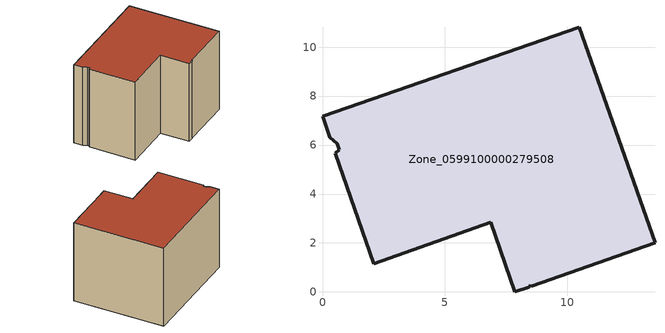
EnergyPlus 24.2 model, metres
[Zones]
Zone_0599100000279508
 floor ground (C_G): 8.48,0.27 8.44,0.2 7.86,0 6.87,2.84 2.1,1.16 0.53,5.66 0.69,5.8 0.6,6.04 0.3,6.31 0,7.17 10.49,10.82 13.58,2 8.52,0.23 z0
 wall outside (C_F): 10.49,10.82 0,7.17 0.3,6.31 0.6,6.04 0.69,5.8 0.53,5.66 2.1,1.16 6.87,2.84 7.86,0 8.44,0.2 8.48,0.27 8.52,0.23 13.58,2 10.49,10.82 z0:8.63
 roof outside (C_R): 0.6,6.04 0.69,5.8 0.53,5.66 2.1,1.16 6.87,2.84 7.86,0 8.44,0.2 8.48,0.27 8.52,0.23 13.58,2 10.49,10.82 0,7.17 0.3,6.31 z8.63
[BUILDING]
Pand.0599100000279508: North Axis=0; Terrain=City; Loads Convergence Tolerance Value=0.04; Temperature Convergence Tolerance Value=0.4; Solar Distribution=FullExterior; Maximum Number of Warmup Days=25; Minimum Number of Warmup Days=1
[Site:Location]
Rotterdam.The.Hague.AP_ZH_NLD Design_Conditions: Latitude=51.96; Longitude=4.45; Time Zone=1; Elevation=-4.5
[SITE:GROUNDTEMPERATURE:BUILDINGSURFACE]
18, 18, 18, 18, 18, 18, 18, 18, 18, 18, 18, 18
[MATERIAL] Thermal Absorptance=0.9; Solar Absorptance=0.7; Visible Absorptance=0.7
Name | Roughness | Thickness | Conductivity | Density | Specific Heat
G.TC.1946-1964 | MediumSmooth | 0.15 | 1 | 540 | 1210
F.TC.1946-1964 | Rough | 0.3 | 0.857143 | 1920 | 840
R.TC.1946-1964 | MediumRough | 0.2 | 0.235294 | 1500 | 1000
[CONSTRUCTION]
C_G: G.TC.1946-1964
C_F: F.TC.1946-1964
C_R: R.TC.1946-1964
[ZONE]
Zone_0599100000279508: Type=1; Multiplier=1; Ceiling Height=Autocalculate; Volume=Autocalculate; Floor Area=autocalculate; Part of Total Floor Area=Yes
[ZONEINFILTRATION:DESIGNFLOWRATE]
Infil_Zone_0599100000279508: Zone or ZoneList or Space or SpaceList=Zone_0599100000279508; Schedule=AlwaysOn; Design Flow Rate Calculation Method=Flow/Area; Flow Rate per Floor Area=0.003; Constant Term Coefficient=1; Temperature Term Coefficient=0; Velocity Term Coefficient=0; Velocity Squared Term Coefficient=0
[HVACTEMPLATE:ZONE:IDEALLOADSAIRSYSTEM]
Zone_0599100000279508: Maximum Heating Supply Air Temperature=50; Minimum Cooling Supply Air Temperature=13; Maximum Heating Supply Air Humidity Ratio=0.0156; Minimum Cooling Supply Air Humidity Ratio=0.0077; Heating Limit=NoLimit; Cooling Limit=NoLimit; Dehumidification Control Type=ConstantSensibleHeatRatio; Cooling Sensible Heat Ratio=0.7; Dehumidification Setpoint=60; Humidification Control Type=None; Humidification Setpoint=30; Outdoor Air Method=None; Outdoor Air Flow Rate per Person=0.00944; Outdoor Air Flow Rate per Zone Floor Area=0; Outdoor Air Flow Rate per Zone=0; Demand Controlled Ventilation Type=None; Outdoor Air Economizer Type=NoEconomizer; Heat Recovery Type=None; Sensible Heat Recovery Effectiveness=0.7; Latent Heat Recovery Effectiveness=0.65
[ZONECONTROL:THERMOSTAT]
ThermostatControl_Zone_0599100000279508: Zone or ZoneList=Zone_0599100000279508; Control Type Schedule=DualSetpointControlType; Control 1=Thermostat_Zone_0599100000279508; Temperature Difference Between Cutout And Setpoint=0
[THERMOSTATSETPOINT:DUALSETPOINT]
Thermostat_Zone_0599100000279508: Heating Setpoint Temperature Schedule=HeatingSetpoint_Zone_0599100000279508; Cooling Setpoint Temperature Schedule=CoolingSetpoint_Zone_0599100000279508
[SCHEDULE:COMPACT]
HeatingSetpoint_Zone_0599100000279508: Through: 12/31, For: AllDays, Until: 24:00, 21
CoolingSetpoint_Zone_0599100000279508: Through: 12/31, For: AllDays, Until: 24:00, 24
DualSetpointControlType: Through: 12/31, For: AllDays, Until: 24:00, 4
AlwaysOn: Through: 12/31, For: AllDays, Until: 24:00, 1
